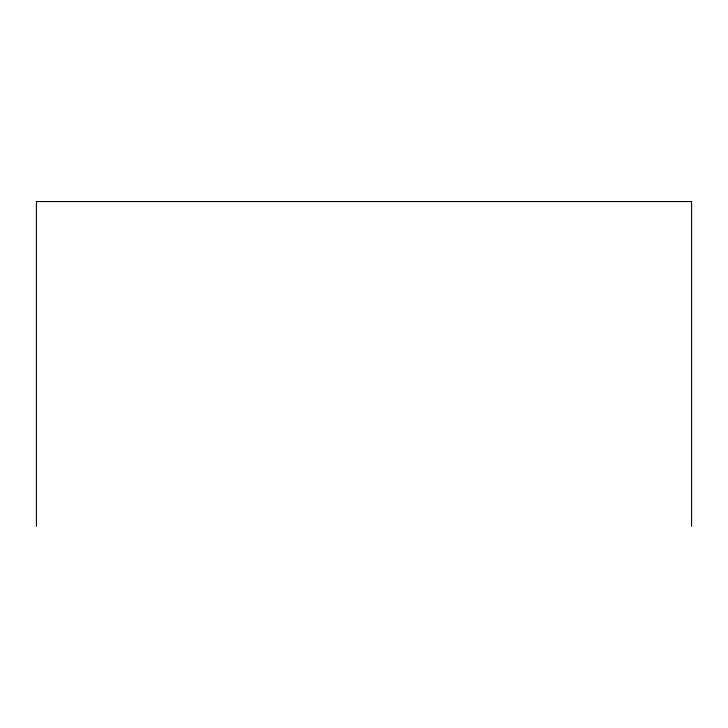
<?xml version="1.0" encoding="UTF-8"?>
<svg xmlns="http://www.w3.org/2000/svg" width="728" height="728" viewBox="0 0 728 728"><rect width="100%" height="100%" fill="white"/><g stroke="black" fill="none" stroke-linecap="round" stroke-linejoin="round"><path stroke-width="1.09" d="M691.6 526.426L691.6 201.574L36.4 201.574L36.4 526.426"/></g></svg>
